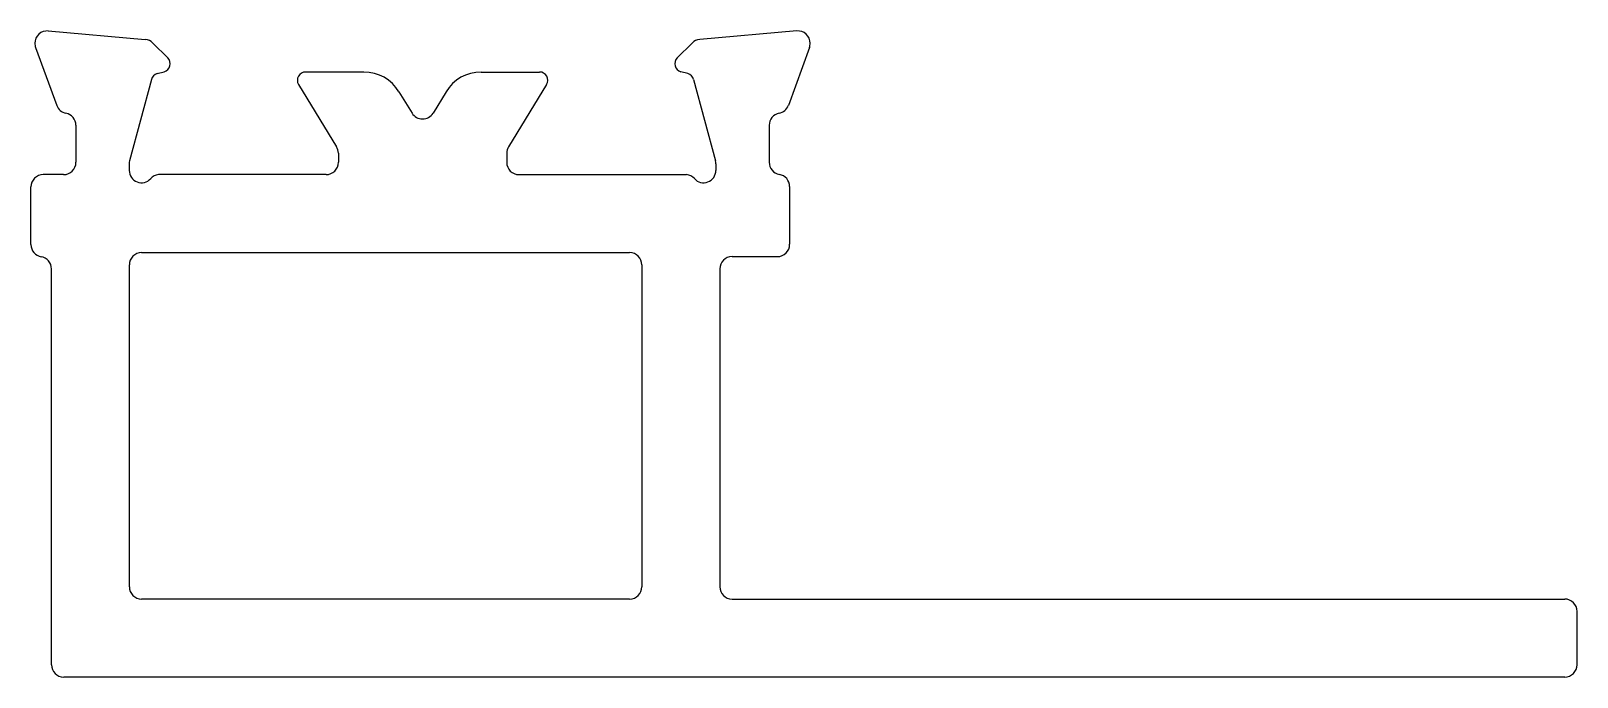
# Model space of a CAD drawing. Extents: x 838 to 875.7, y 342.4 to 358.1.
import ezdxf

# ---------------------------------------------------------------- set-up
doc = ezdxf.new("R2010")
doc.units = 0
doc.layers.get('0').update_dxf_attribs({"linetype": 'CONTINUOUS'})

msp = doc.modelspace()

# ---------------------------------------------------------------- linework, layer by layer
for p, q in [((838.428, 358.099), (840.793, 357.892)), ((856.682, 358.099), (854.316, 357.892)), ((838.119, 357.699), (838.633, 356.286)), ((841.343, 357.441), (840.979, 357.805)), ((853.766, 357.441), (854.13, 357.805)), ((856.99, 357.699), (856.476, 356.286)), ((841.084, 357.061), (841.253, 357.106)), ((846.127, 357.098), (844.702, 357.098)), ((848.982, 357.098), (850.408, 357.098)), ((854.025, 357.061), (853.856, 357.106)), ((840.943, 356.92), (840.412, 354.938)), ((844.531, 356.794), (845.458, 355.275)), ((850.578, 356.794), (849.652, 355.275)), ((854.166, 356.92), (854.697, 354.938)), ((846.981, 356.619), (847.299, 356.098)), ((848.129, 356.619), (847.811, 356.098)), ((839.102, 355.8), (839.102, 354.898)), ((856.008, 355.8), (856.008, 354.898)), ((840.402, 354.86), (840.402, 354.7)), ((845.502, 355.119), (845.502, 354.898)), ((849.608, 355.119), (849.608, 354.898)), ((854.708, 354.86), (854.708, 354.7)), ((838.802, 354.598), (838.305, 354.598)), ((845.202, 354.598), (841.115, 354.598)), ((849.908, 354.598), (853.994, 354.598)), ((838.005, 352.891), (838.005, 354.298)), ((856.508, 354.306), (856.508, 352.9)), ((840.705, 352.698), (852.605, 352.698)), ((855.105, 352.6), (856.208, 352.6)), ((838.505, 342.653), (838.505, 352.3)), ((840.405, 344.553), (840.405, 352.398)), ((852.905, 352.398), (852.905, 344.553)), ((854.805, 352.3), (854.805, 344.553)), ((852.605, 344.253), (840.705, 344.253)), ((855.105, 344.253), (875.411, 344.253)), ((875.711, 342.653), (875.711, 343.953)), ((875.411, 342.353), (838.805, 342.353))]:
    msp.add_line(p, q)
for centre, radius, start, end in [((838.402, 357.8), 0.3, 85, 180), ((840.767, 357.593), 0.3, 45, 85), ((854.342, 357.593), 0.3, 95, 135), ((856.708, 357.8), 0.3, 360, 95), ((838.383, 357.796), 0.281, 179.336, 200.2803), ((856.726, 357.796), 0.281, 339.7197, 0.664), ((841.202, 357.3), 0.2, 285, 45), ((844.702, 356.898), 0.2, 90, 211.3955), ((846.127, 356.098), 1, 31.3955, 90), ((848.982, 356.098), 1, 90, 148.6045), ((850.408, 356.898), 0.2, 328.6045, 90), ((853.908, 357.3), 0.2, 135, 255), ((841.136, 356.868), 0.2, 105, 165), ((853.973, 356.868), 0.2, 15, 75), ((838.915, 356.389), 0.3, 200, 259.0957), ((838.802, 355.8), 0.3, 0, 79.0957), ((847.555, 356.254), 0.3, 211.3955, 328.6045), ((856.308, 355.8), 0.3, 100.9043, 180), ((856.194, 356.389), 0.3, 280.9043, 340), ((845.202, 355.119), 0.3, 0, 31.3955), ((849.908, 355.119), 0.3, 148.6045, 180), ((838.802, 354.898), 0.3, 270, 0), ((840.702, 354.86), 0.3, 165, 180), ((845.202, 354.898), 0.3, 270, 0), ((849.908, 354.898), 0.3, 180, 270), ((854.408, 354.86), 0.3, 360, 15), ((856.308, 354.898), 0.3, 180, 260.4059), ((838.305, 354.298), 0.3, 90, 180), ((840.702, 354.7), 0.3, 180, 318.1897), ((841.149, 354.3), 0.3, 96.4243, 138.1897), ((853.96, 354.3), 0.3, 41.8103, 83.5757), ((854.408, 354.7), 0.3, 221.8103, 0), ((856.208, 354.306), 0.3, 0, 80.4059), ((838.305, 352.891), 0.3, 180, 260.4059), ((838.205, 352.3), 0.3, 0, 80.4059), ((840.705, 352.398), 0.3, 90, 180), ((852.605, 352.398), 0.3, 0, 90), ((855.105, 352.3), 0.3, 90, 180), ((856.208, 352.9), 0.3, 270, 0), ((840.705, 344.553), 0.3, 180, 270), ((852.605, 344.553), 0.3, 270, 360), ((855.105, 344.553), 0.3, 180, 270), ((875.411, 343.953), 0.3, 0, 90), ((838.805, 342.653), 0.3, 180, 270), ((875.411, 342.653), 0.3, 270, 0)]:
    msp.add_arc(centre, radius, start, end)

doc.saveas('drawing.dxf')
